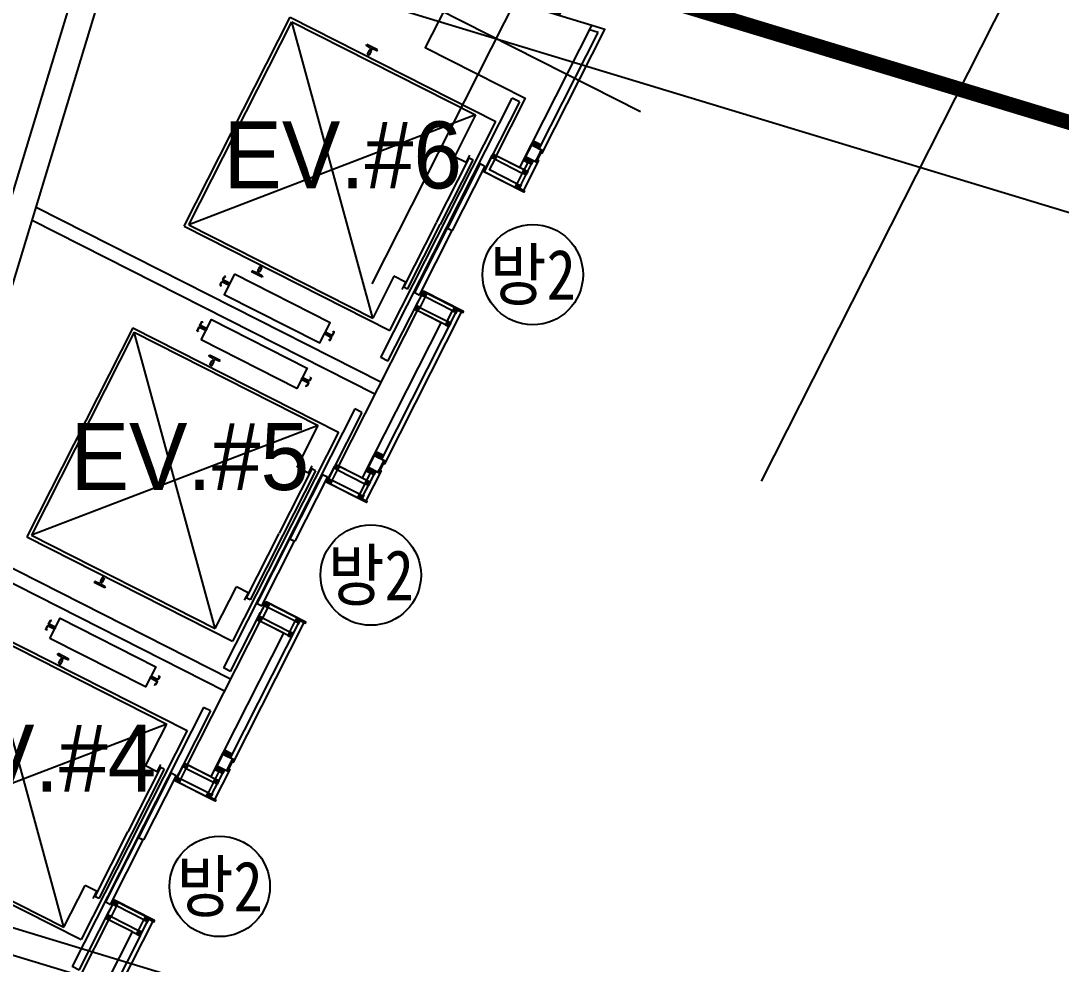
# Model space of a CAD drawing. Header units: metres. Extents: x 630750 to 860239, y 578133 to 726633.
# Drawn here: x 703154 to 710924, y 629412 to 636457 of the extents above; entities that cross this region are included whole.
import ezdxf
from ezdxf.enums import TextEntityAlignment as Align

# ---------------------------------------------------------------- set-up
doc = ezdxf.new("R2010")
doc.units = ezdxf.units.M
doc.header["$LTSCALE"] = 300
for name, pattern in [('CEN', [62, 60, -1, 0, -1]), ('H2', [0.5, 0.25, -0.25]), ('HIDDEN-1', [1.4, 0.35, -0.7, 0.35])]:
    doc.linetypes.add(name, pattern=pattern)
for name, color, linetype in [('A-CEN-1', 1, 'Continuous'), ('A-ELE-4', 4, 'Continuous'), ('A-ELE-9', 9, 'Continuous'), ('A-ELEV-FIXT', 5, 'Continuous'), ('A-TXT-S', 3, 'Continuous'), ('A-WALL-CONC', 2, 'Continuous'), ('fire shutter', 2, 'Continuous'), ('KUK-WALL-DRYWALL', 4, 'Continuous'), ('KUK-WALL-FIN 1', 30, 'Continuous'), ('블럭', 7, 'Continuous')]:
    doc.layers.add(name, color=color, linetype=linetype)
doc.styles.add('TEXT', font='')
doc.styles.add('돋움', font='')
doc.styles.get('TEXT').set_extended_font_data('DotumChe')
doc.styles.get('돋움').set_extended_font_data('Dotum')

# ---------------------------------------------------------------- blocks, each defined once
blk = doc.blocks.new('elev')
at = {"layer": 'A-ELEV-FIXT'}
for p, q in [((1329627.5, 417865.5), (1330135.6, 419540.1)), ((1329658.7, 417882.1), (1330152.3, 419508.9)), ((1330135.6, 419540.1), (1331783.3, 419040.1)), ((1330152.3, 419508.9), (1331625.7, 419061.8)), ((1330732.9, 419433.4), (1330734.5, 419438.8)), ((1330766.3, 419417.9), (1330734.4, 419430.3)), ((1330819.7, 419413), (1330734.5, 419438.8)), ((1330751.7, 419369.8), (1330760.7, 419399.5)), ((1330752.4, 419368.6), (1330751.7, 419369.8)), ((1330765.8, 419364.5), (1330752.4, 419368.6)), ((1330760.7, 419399.5), (1330764.8, 419401.7)), ((1330764.8, 419401.7), (1330768.5, 419413.8)), ((1330765.8, 419364.5), (1330767.1, 419365.2)), ((1330766.3, 419417.9), (1330768.5, 419413.8)), ((1330767.1, 419365.2), (1330776.1, 419394.9)), ((1330773.9, 419398.9), (1330777.6, 419411.1)), ((1330776.1, 419394.9), (1330773.9, 419398.9)), ((1330781.6, 419413.2), (1330777.6, 419411.1)), ((1330815.1, 419405.9), (1330781.6, 419413.2)), ((1330818.1, 419407.6), (1330819.7, 419413)), ((1331243, 417155.8), (1331873.1, 419232.3)), ((1331930.5, 419214.9), (1331786.9, 418741.4)), ((1331930.5, 419214.9), (1331873.1, 419232.3)), ((1331275.2, 417365.5), (1331783.3, 419040.1)), ((1331625.7, 419061.8), (1331524.3, 418727.5)), ((1331477.8, 418219.3), (1331634.5, 418735.8)), ((1331508.4, 418210), (1331665.2, 418726.5)), ((1331617.2, 418699.3), (1331524.3, 418727.5)), ((1331617.2, 418699.3), (1331635, 418758)), ((1331665.2, 418726.5), (1331634.5, 418735.8)), ((1331721.8, 418709.5), (1331565, 418192.8)), ((1331760.1, 418697.9), (1331603.3, 418181.2)), ((1331721.8, 418709.5), (1331760.1, 418697.9)), ((1331320.8, 417701.9), (1331477.5, 418218.5)), ((1331351.4, 417692.6), (1331508.2, 418209.2)), ((1331408.2, 417676.1), (1331564.8, 418192)), ((1331446.5, 417664.4), (1331603.1, 418180.4)), ((1331564.8, 418192), (1331603.1, 418180.4)), ((1331565, 418192.8), (1331603.3, 418181.2)), ((1329658.7, 417882.1), (1331132.1, 417435)), ((1329627.5, 417865.5), (1331275.2, 417365.5)), ((1331233.8, 417770.1), (1331132.1, 417435)), ((1331326.7, 417741.9), (1331233.8, 417770.1)), ((1331326.7, 417741.9), (1331308.8, 417683.2)), ((1330234.3, 417664.6), (1330225.3, 417635)), ((1330234.3, 417664.6), (1330225.3, 417635)), ((1330235.6, 417665.3), (1330234.3, 417664.6)), ((1330235.6, 417665.3), (1330234.3, 417664.6)), ((1330235.6, 417665.3), (1330249, 417661.2)), ((1330249, 417661.2), (1330235.6, 417665.3)), ((1330249.6, 417660), (1330240.6, 417630.3)), ((1330249.6, 417660), (1330240.6, 417630.3)), ((1330249, 417661.2), (1330249.6, 417660)), ((1330249, 417661.2), (1330249.6, 417660)), ((1331351.4, 417692.6), (1331320.8, 417701.9)), ((1331408.2, 417676.1), (1331446.5, 417664.4)), ((1330183.3, 417622.2), (1330181.7, 417616.8)), ((1330266.8, 417591), (1330181.7, 417616.8)), ((1330219.7, 417616.6), (1330186.3, 417624)), ((1330219.7, 417616.6), (1330223.8, 417618.8)), ((1330227.5, 417630.9), (1330223.8, 417618.8)), ((1330227.5, 417630.9), (1330223.8, 417618.8)), ((1330225.3, 417635), (1330227.5, 417630.9)), ((1330225.3, 417635), (1330227.5, 417630.9)), ((1330236.6, 417628.1), (1330232.9, 417616)), ((1330236.6, 417628.1), (1330232.9, 417616)), ((1330235, 417611.9), (1330232.9, 417616)), ((1330267, 417599.5), (1330235, 417611.9)), ((1330240.6, 417630.3), (1330236.6, 417628.1)), ((1330240.6, 417630.3), (1330236.6, 417628.1)), ((1330268.5, 417596.4), (1330266.8, 417591)), ((1331300.4, 417138.4), (1331444.6, 417613.4)), ((1329967.9, 417482.3), (1329974.2, 417503)), ((1329971, 417481.4), (1329977.2, 417502.1)), ((1329980.7, 417524.4), (1329986.9, 417545.1)), ((1330024.6, 417490.8), (1329981, 417504.1)), ((1330025.5, 417493.9), (1329981.9, 417507.1)), ((1329983.7, 417523.5), (1329990, 417544.2)), ((1330028.4, 417503.5), (1329984.8, 417516.7)), ((1330029.4, 417506.5), (1329985.7, 417519.8)), ((1329997.4, 417545.1), (1329993.8, 417546.2)), ((1329998.3, 417548.1), (1329994.7, 417549.2)), ((1329997.4, 417545.1), (1329998.3, 417548.1)), ((1329975.7, 417473.5), (1329972, 417474.6)), ((1329976.6, 417476.6), (1329973, 417477.7)), ((1329975.7, 417473.5), (1329976.6, 417476.6)), ((1330805.8, 417253.8), (1330849.5, 417240.5)), ((1330806.8, 417256.8), (1330850.4, 417243.6)), ((1330809.7, 417266.4), (1330853.3, 417253.2)), ((1330810.6, 417269.5), (1330854.2, 417256.2)), ((1330858, 417258.2), (1330864.2, 417278.9)), ((1330858.6, 417283.7), (1330859.5, 417286.8)), ((1330858.6, 417283.7), (1330862.2, 417282.6)), ((1330859.5, 417286.8), (1330863.2, 417285.7)), ((1330861, 417257.3), (1330867.3, 417278)), ((1330838.3, 417216.8), (1330839.2, 417219.9)), ((1330838.3, 417216.8), (1330841.9, 417215.7)), ((1330839.2, 417219.9), (1330842.9, 417218.8)), ((1330845.2, 417216.1), (1330851.5, 417236.8)), ((1330848.3, 417215.2), (1330854.5, 417235.9)), ((1331300.4, 417138.4), (1331243, 417155.8))]:
    blk.add_line(p, q, dxfattribs=at)
at = {"layer": 'A-ELEV-FIXT', "color": 8}
for p, q in [((1331132.1, 417435), (1330152.3, 419508.9)), ((1331625.7, 419061.8), (1329658.7, 417882.1))]:
    blk.add_line(p, q, dxfattribs=at)
at = {"layer": 'A-ELEV-FIXT'}
blk.add_lwpolyline([(1330059.5, 417577.6), (1330010.2, 417415), (1330775.7, 417182.7), (1330825.1, 417345.3)], close=True, dxfattribs=at)
for centre, radius, start, end in [((1330185.7, 417621.5), 2.5, 76.52934, 163.12), ((1330266.1, 417597.1), 2.5, 343.12, 69.71066), ((1329973.8, 417480.5), 6.2, 163.12, 253.12), ((1329973.8, 417480.5), 3, 163.12, 253.12), ((1329980.1, 417501.2), 6.2, 73.12, 163.12), ((1329980.1, 417501.2), 3, 73.12, 163.12), ((1329986.6, 417522.6), 6.2, 163.12, 253.12), ((1329986.6, 417522.6), 3, 163.12, 253.12), ((1329992.9, 417543.3), 6.2, 73.12, 163.12), ((1329992.9, 417543.3), 3, 73.12, 163.12), ((1330027, 417498.7), 8.2, 253.12, 73.12), ((1330027, 417498.7), 5, 253.12, 73.12), ((1330808.2, 417261.6), 8.2, 73.12, 253.12), ((1330808.2, 417261.6), 5, 73.12, 253.12), ((1330855.1, 417259.1), 6.2, 253.12, 343.12), ((1330855.1, 417259.1), 3, 253.12, 343.12), ((1330861.4, 417279.8), 3, 343.12, 73.12), ((1330861.4, 417279.8), 6.2, 343.12, 73.12), ((1330843.7, 417221.7), 6.2, 253.12, 343.12), ((1330843.7, 417221.7), 3, 253.12, 343.12), ((1330848.6, 417237.7), 3, 343.12, 73.12), ((1330848.6, 417237.7), 6.2, 343.12, 73.12)]:
    blk.add_arc(centre, radius, start, end, dxfattribs=at)
at = {"layer": 'A-ELEV-FIXT', "extrusion": (0, 0, -1)}
for centre, major_axis, start_param, end_param in [((1330735.3, 419432.7), (-1.18, 2.2), 3.986495, 5.497787), ((1330815.7, 419408.3), (-2.2, -1.18), 3.926991, 5.438283)]:
    blk.add_ellipse(centre, major_axis=major_axis, ratio=1, start_param=start_param, end_param=end_param, dxfattribs=at)

msp = doc.modelspace()

# ---------------------------------------------------------------- hatches: boundary and pattern name
at = {"layer": 'KUK-WALL-FIN 1'}
h = msp.add_hatch(color=252, dxfattribs=at)
h.dxf.hatch_style = 1
h.paths.add_polyline_path([(707002.6, 635412.8), (707038.8, 635484.1), (707043.2, 635481.8), (707007, 635410.5)])
h = msp.add_hatch(color=252, dxfattribs=at)
h.dxf.hatch_style = 1
h.paths.add_polyline_path([(705826.9, 633093.8), (705863.1, 633165.1), (705867.5, 633162.8), (705831.3, 633091.5)])
h = msp.add_hatch(color=252, dxfattribs=at)
h.dxf.hatch_style = 1
h.paths.add_polyline_path([(704696.4, 630863.9), (704732.6, 630935.3), (704737, 630933), (704700.9, 630861.7)])

# ---------------------------------------------------------------- linework, layer by layer
at = {"color": 252, "linetype": 'H2', "const_width": 100, "elevation": 0}
msp.add_lwpolyline([(706580.1, 636727.5), (707154.7, 636553.2), (707290.2, 636820.4), (713003.2, 635086.8)], dxfattribs=at)
at = {"layer": 'A-CEN-1', "linetype": 'Continuous'}
for p, q in [((718254.4, 659110.2, 0), (705774.4, 634494.1, 0)), ((721162.1, 657636.1, 0), (708682.1, 633020, 0)), ((694392.6, 640060, 0), (743918.3, 625031.8, 0)), ((707783, 635776.9, 0), (703581.6, 637906.9, 0)), ((686992.6, 634572.3, 0), (741769.6, 617950.7, 0))]:
    msp.add_line(p, q, dxfattribs=at)
at = {"layer": 'A-ELE-9', "linetype": 'CEN'}
for p, q in [((707264.6, 636880.4, 0), (715227.5, 634464.1, 0)), ((707315.8, 636760.4, 0), (715084.5, 634403, 0))]:
    msp.add_line(p, q, dxfattribs=at)
at = {"layer": 'A-ELE-9'}
for p, q in [((705844, 633757.8, 0), (703267.7, 635063.9, 0)), ((705798.8, 633668.6, 0), (703238.2, 634966.8, 0)), ((704720.3, 631541.4, 0), (702535, 632649.3, 0)), ((704675.1, 631452.2, 0), (702505.5, 632552.1, 0))]:
    msp.add_line(p, q, dxfattribs=at)
at = {"layer": 'A-WALL-CONC', "elevation": 0}
for points in [[(700456.8, 630277.7), (698973.6, 630727.8), (701209.4, 638096), (703745.2, 637326.5), (701509.4, 629958.3), (701413.7, 629987.3), (701355.6, 629795.9), (703699.1, 629084.8), (703987.5, 629653.7), (703809.1, 629744.1), (703596.6, 629324.9), (701700.8, 629900.2), (703936.6, 637268.5), (706320.4, 636545.1), (706175.1, 636258.3), (706920.2, 635880.6), (706703.1, 635452.4), (706881.5, 635362), (707418.4, 636420.9), (701076.1, 638345.5), (698724.1, 630594.4), (698724.1, 630594.4), (700398.7, 630086.3)], [(706293.7, 634202.5), (706115.3, 634292.9), (705527.4, 633133.4), (705705.8, 633043), (706293.7, 634202.5)]]:
    msp.add_lwpolyline(points, dxfattribs=at)
msp.add_lwpolyline([(705118, 631883.5), (704939.6, 631973.9), (704397, 630903.6), (704575.4, 630813.2), (705118, 631883.5)], close=True, dxfattribs=at)
at = {"layer": 'fire shutter', "color": 2, "linetype": 'HIDDEN-1', "elevation": 0}
msp.add_lwpolyline([(706580.1, 636727.5), (707154.7, 636553.2), (707290.2, 636820.4), (713003.2, 635086.8)], dxfattribs=at)
at = {"layer": 'KUK-WALL-DRYWALL'}
for p, q in [((707025.5, 635502.1), (707465.5, 636370.1)), ((707465.5, 636370.1), (707402.3, 636389.2)), ((707039, 635528.8), (706981, 635558.2)), ((706709.1, 635449.4), (706912.8, 635346.2)), ((706872.4, 635200.2), (706980.2, 635412.9)), ((705849.8, 633183.1), (706418.8, 634305.5)), ((706351.7, 634173.1), (706115.3, 634292.9)), ((705863.3, 633209.8), (705805.3, 633239.2)), ((705533.4, 633130.4), (705737.1, 633027.2)), ((705696.7, 632881.2), (705804.6, 633093.9)), ((704719.3, 630953.3), (705243.1, 631986.5)), ((705176, 631854.1), (704939.6, 631973.9)), ((704732.9, 630980), (704674.9, 631009.4)), ((704402.9, 630900.6), (704606.6, 630797.4)), ((704566.3, 630651.4), (704674.1, 630864.1))]:
    msp.add_line(p, q, dxfattribs=at)
at = {"layer": 'KUK-WALL-DRYWALL', "color": 1}
for points in [[(706981, 635558.2), (706967.5, 635531.5), (706994.2, 635517.9), (707007.8, 635544.7), (706981, 635558.2), (706994.2, 635517.9), (707007.8, 635544.7), (706967.5, 635531.5)], [(707012.3, 635542.4), (706998.7, 635515.6), (707025.5, 635502.1), (707039, 635528.8), (707012.3, 635542.4), (707025.5, 635502.1), (707039, 635528.8), (706998.7, 635515.6)], [(706668.8, 635436.2), (706682.3, 635463), (706709.1, 635449.4), (706695.5, 635422.7), (706668.8, 635436.2), (706709.1, 635449.4), (706695.5, 635422.7), (706682.3, 635463)], [(706908.7, 635415.5), (706922.2, 635442.3), (706949, 635428.7), (706935.4, 635401.9), (706908.7, 635415.5), (706949, 635428.7), (706935.4, 635401.9), (706922.2, 635442.3)], [(706939.9, 635399.7), (706953.5, 635426.4), (706980.2, 635412.9), (706966.7, 635386.1), (706939.9, 635399.7), (706980.2, 635412.9), (706966.7, 635386.1), (706953.5, 635426.4)], [(706899.2, 635319.4), (706912.8, 635346.1), (706939.5, 635332.6), (706926, 635305.8), (706899.2, 635319.4), (706939.5, 635332.6), (706926, 635305.8), (706912.8, 635346.1)], [(706845.7, 635213.8), (706859.3, 635240.6), (706886, 635227), (706872.4, 635200.2), (706845.7, 635213.8), (706886, 635227), (706872.4, 635200.2), (706859.3, 635240.6)], [(706161.6, 634435.9), (706148, 634409.1), (706174.7, 634395.6), (706188.3, 634422.3), (706161.6, 634435.9), (706174.7, 634395.6), (706188.3, 634422.3), (706148, 634409.1)], [(706108, 634330.3), (706094.4, 634303.5), (706121.2, 634290), (706134.8, 634316.7), (706108, 634330.3), (706121.2, 634290), (706134.8, 634316.7), (706094.4, 634303.5)], [(706392, 634319), (706378.5, 634292.3), (706405.2, 634278.7), (706418.8, 634305.5), (706392, 634319), (706405.2, 634278.7), (706418.8, 634305.5), (706378.5, 634292.3)], [(706338.5, 634213.4), (706324.9, 634186.7), (706351.7, 634173.1), (706365.2, 634199.9), (706338.5, 634213.4), (706351.7, 634173.1), (706365.2, 634199.9), (706324.9, 634186.7)], [(705805.3, 633239.2), (705791.8, 633212.5), (705818.5, 633198.9), (705832.1, 633225.7), (705805.3, 633239.2), (705818.5, 633198.9), (705832.1, 633225.7), (705791.8, 633212.5)], [(705836.6, 633223.4), (705823, 633196.6), (705849.8, 633183.1), (705863.3, 633209.8), (705836.6, 633223.4), (705849.8, 633183.1), (705863.3, 633209.8), (705823, 633196.6)], [(705493.1, 633117.3), (705506.6, 633144), (705533.4, 633130.4), (705519.8, 633103.7), (705493.1, 633117.3), (705533.4, 633130.4), (705519.8, 633103.7), (705506.6, 633144)], [(705733, 633096.5), (705746.6, 633123.3), (705773.3, 633109.7), (705759.7, 633082.9), (705733, 633096.5), (705773.3, 633109.7), (705759.7, 633082.9), (705746.6, 633123.3)], [(705764.2, 633080.7), (705777.8, 633107.4), (705804.6, 633093.9), (705791, 633067.1), (705764.2, 633080.7), (705804.6, 633093.9), (705791, 633067.1), (705777.8, 633107.4)], [(705439.5, 633011.7), (705453.1, 633038.4), (705479.8, 633024.8), (705466.3, 632998.1), (705439.5, 633011.7), (705479.8, 633024.8), (705466.3, 632998.1), (705453.1, 633038.4)], [(705723.5, 633000.4), (705737.1, 633027.2), (705763.9, 633013.6), (705750.3, 632986.8), (705723.5, 633000.4), (705763.9, 633013.6), (705750.3, 632986.8), (705737.1, 633027.2)], [(705670, 632894.8), (705683.6, 632921.6), (705710.3, 632908), (705696.7, 632881.2), (705670, 632894.8), (705710.3, 632908), (705696.7, 632881.2), (705683.6, 632921.6)], [(704985.9, 632116.9), (704972.3, 632090.1), (704999.1, 632076.6), (705012.6, 632103.3), (704985.9, 632116.9), (704999.1, 632076.6), (705012.6, 632103.3), (704972.3, 632090.1)], [(704932.3, 632011.3), (704918.7, 631984.5), (704945.5, 631971), (704959.1, 631997.7), (704932.3, 632011.3), (704945.5, 631971), (704959.1, 631997.7), (704918.7, 631984.5)], [(705216.3, 632000), (705202.8, 631973.3), (705229.5, 631959.7), (705243.1, 631986.5), (705216.3, 632000), (705229.5, 631959.7), (705243.1, 631986.5), (705202.8, 631973.3)], [(705162.8, 631894.4), (705149.2, 631867.7), (705176, 631854.1), (705189.6, 631880.9), (705162.8, 631894.4), (705176, 631854.1), (705189.6, 631880.9), (705149.2, 631867.7)], [(704674.9, 631009.4), (704661.3, 630982.7), (704688.1, 630969.1), (704701.6, 630995.8), (704674.9, 631009.4), (704688.1, 630969.1), (704701.6, 630995.8), (704661.3, 630982.7)], [(704706.1, 630993.6), (704692.5, 630966.8), (704719.3, 630953.3), (704732.9, 630980), (704706.1, 630993.6), (704719.3, 630953.3), (704732.9, 630980), (704692.5, 630966.8)], [(704362.6, 630887.4), (704376.1, 630914.2), (704402.9, 630900.6), (704389.3, 630873.9), (704362.6, 630887.4), (704402.9, 630900.6), (704389.3, 630873.9), (704376.1, 630914.2)], [(704602.5, 630866.7), (704616.1, 630893.5), (704642.8, 630879.9), (704629.3, 630853.1), (704602.5, 630866.7), (704642.8, 630879.9), (704629.3, 630853.1), (704616.1, 630893.5)], [(704633.8, 630850.9), (704647.3, 630877.6), (704674.1, 630864.1), (704660.5, 630837.3), (704633.8, 630850.9), (704674.1, 630864.1), (704660.5, 630837.3), (704647.3, 630877.6)], [(704309, 630781.8), (704322.6, 630808.6), (704349.4, 630795), (704335.8, 630768.3), (704309, 630781.8), (704349.4, 630795), (704335.8, 630768.3), (704322.6, 630808.6)], [(704593.1, 630770.6), (704606.6, 630797.3), (704633.4, 630783.8), (704619.8, 630757), (704593.1, 630770.6), (704633.4, 630783.8), (704619.8, 630757), (704606.6, 630797.3)], [(704539.5, 630665), (704553.1, 630691.7), (704579.8, 630678.2), (704566.3, 630651.4), (704539.5, 630665), (704579.8, 630678.2), (704566.3, 630651.4), (704553.1, 630691.7)], [(703855.4, 629887.1), (703841.8, 629860.3), (703868.6, 629846.7), (703882.1, 629873.5), (703855.4, 629887.1), (703868.6, 629846.7), (703882.1, 629873.5), (703841.8, 629860.3)], [(703801.8, 629781.5), (703788.3, 629754.7), (703815, 629741.2), (703828.6, 629767.9), (703801.8, 629781.5), (703815, 629741.2), (703828.6, 629767.9), (703788.3, 629754.7)], [(704085.9, 629770.2), (704072.3, 629743.5), (704099, 629729.9), (704112.6, 629756.7), (704085.9, 629770.2), (704099, 629729.9), (704112.6, 629756.7), (704072.3, 629743.5)], [(704032.3, 629664.6), (704018.8, 629637.9), (704045.5, 629624.3), (704059.1, 629651.1), (704032.3, 629664.6), (704045.5, 629624.3), (704059.1, 629651.1), (704018.8, 629637.9)]]:
    msp.add_lwpolyline(points, dxfattribs=at)
at = {"layer": 'KUK-WALL-DRYWALL'}
for points in [[(706695.5, 635422.7), (706899.2, 635319.4), (706859.3, 635240.6), (706655.5, 635343.8), (706695.5, 635422.7)], [(706908.7, 635415.5), (706939.9, 635399.7), (706899.2, 635319.4)], [(706134.8, 634316.7), (706338.5, 634213.4), (706378.5, 634292.3), (706174.8, 634395.6), (706134.8, 634316.7)], [(705519.8, 633103.7), (705723.5, 633000.4), (705683.6, 632921.6), (705479.8, 633024.8), (705519.8, 633103.7)], [(705733, 633096.5), (705764.2, 633080.7), (705723.5, 633000.4)], [(704959.1, 631997.7), (705162.8, 631894.4), (705202.8, 631973.3), (704999.1, 632076.6), (704959.1, 631997.7)], [(704389.3, 630873.9), (704593.1, 630770.6), (704553.1, 630691.7), (704349.4, 630795), (704389.3, 630873.9)], [(704602.5, 630866.7), (704633.8, 630850.9), (704593, 630770.6)], [(703828.6, 629767.9), (704032.3, 629664.6), (704072.3, 629743.5), (703868.6, 629846.8), (703828.6, 629767.9)], [(703987.5, 629653.7), (704045.5, 629624.3), (704112.6, 629756.7)], [(704045.5, 629624.3), (703728.6, 628999.3), (701334.4, 629725.8)]]:
    msp.add_lwpolyline(points, dxfattribs=at)
at = {"layer": 'KUK-WALL-FIN 1'}
for points in [[(707047.7, 635490.8), (707038.7, 635472.9), (707047.6, 635468.4), (707515.6, 636391.4), (707418.4, 636420.9)], [(707002.5, 635401.6), (707011.6, 635419.4), (707020.5, 635414.9), (706907.4, 635191.9)], [(705872, 633171.8), (705863, 633153.9), (705871.9, 633149.4), (706446.2, 634282.1)], [(705826.8, 633082.6), (705835.9, 633100.4), (705844.8, 633095.9), (705731.7, 632872.9)], [(704741.6, 630942), (704732.5, 630924.1), (704741.4, 630919.6), (705270.5, 631963.1)], [(704696.3, 630852.8), (704705.4, 630870.6), (704714.3, 630866.1), (704601.3, 630643.1)], [(704140, 629733.3), (703750.4, 628964.8), (701326.6, 629700.2)]]:
    msp.add_lwpolyline(points, dxfattribs=at)
at = {"layer": 'KUK-WALL-FIN 1', "color": 6}
for points in [[(707005.7, 635422.4), (707007.1, 635421.7), (707002.6, 635412.8), (707007, 635410.5), (707002.5, 635401.6), (706922.2, 635442.3), (706967.5, 635531.5), (707047.7, 635490.8), (707043.2, 635481.8), (707038.8, 635484.1), (707034.2, 635475.2), (707032.8, 635475.9), (707038.1, 635486.3), (707042.5, 635484), (707045.6, 635490.1), (706968.2, 635529.3), (706924.4, 635443), (707001.8, 635403.7), (707004.9, 635409.8), (707000.4, 635412), (707005.7, 635422.4)], [(705830, 633103.4), (705831.4, 633102.7), (705826.9, 633093.8), (705831.3, 633091.5), (705826.8, 633082.6), (705746.6, 633123.3), (705791.8, 633212.5), (705872, 633171.8), (705867.5, 633162.8), (705863.1, 633165.1), (705858.5, 633156.2), (705857.1, 633156.9), (705862.4, 633167.3), (705866.8, 633165), (705869.9, 633171.1), (705792.5, 633210.3), (705748.7, 633124), (705826.1, 633084.7), (705829.2, 633090.8), (705824.7, 633093.1), (705830, 633103.4)], [(704699.5, 630873.6), (704700.9, 630872.9), (704696.4, 630863.9), (704700.9, 630861.7), (704696.3, 630852.8), (704616.1, 630893.5), (704661.3, 630982.7), (704741.6, 630942), (704737, 630933), (704732.6, 630935.3), (704728.1, 630926.4), (704726.6, 630927.1), (704731.9, 630937.5), (704736.3, 630935.2), (704739.4, 630941.3), (704662, 630980.5), (704618.2, 630894.2), (704695.6, 630854.9), (704698.7, 630861), (704694.3, 630863.2), (704699.5, 630873.6)]]:
    msp.add_lwpolyline(points, dxfattribs=at)
at = {"layer": 'KUK-WALL-FIN 1', "color": 3}
for points in [[(706889.8, 635234.5), (706891.2, 635233.8), (706877.7, 635207), (706916.4, 635187.4), (706911.9, 635178.5), (706613.1, 635329.9), (706674.1, 635450.4), (706675.5, 635449.6), (706615.2, 635330.6), (706911.2, 635180.6), (706914.2, 635186.7), (706875.5, 635206.3), (706889.8, 635234.5)], [(706401.4, 634271.2), (706402.8, 634270.5), (706416.4, 634297.2), (706455.1, 634277.6), (706459.6, 634286.5), (706160.9, 634438), (706099.8, 634317.6), (706101.2, 634316.9), (706161.6, 634435.9), (706457.5, 634285.8), (706454.4, 634279.8), (706415.7, 634299.4), (706401.4, 634271.2)], [(705714.1, 632915.5), (705715.5, 632914.8), (705702, 632888), (705740.7, 632868.4), (705736.2, 632859.5), (705437.4, 633010.9), (705498.4, 633131.4), (705499.8, 633130.6), (705439.5, 633011.7), (705735.5, 632861.6), (705738.5, 632867.7), (705699.8, 632887.3), (705714.1, 632915.5)], [(705225.7, 631952.2), (705227.1, 631951.5), (705240.7, 631978.2), (705279.4, 631958.6), (705283.9, 631967.5), (704985.2, 632119), (704924.1, 631998.6), (704925.5, 631997.9), (704985.9, 632116.9), (705281.8, 631966.8), (705278.7, 631960.8), (705240, 631980.4), (705225.7, 631952.2)], [(704583.6, 630685.7), (704585.1, 630685), (704571.5, 630658.2), (704610.2, 630638.6), (704605.7, 630629.7), (704306.9, 630781.1), (704367.9, 630901.5), (704369.4, 630900.8), (704309, 630781.8), (704605, 630631.8), (704608.1, 630637.9), (704569.3, 630657.5), (704583.6, 630685.7)], [(704095.2, 629722.4), (704096.7, 629721.7), (704110.2, 629748.4), (704148.9, 629728.8), (704153.5, 629737.7), (703854.7, 629889.2), (703793.6, 629768.8), (703795.1, 629768.1), (703855.4, 629887.1), (704151.3, 629737), (704148.2, 629731), (704109.5, 629750.6), (704095.2, 629722.4)]]:
    msp.add_lwpolyline(points, dxfattribs=at)
at = {"layer": 'KUK-WALL-FIN 1', "color": 4}
for points in [[(707002.6, 635412.8), (707038.8, 635484.1), (707043.2, 635481.8), (707007, 635410.5)], [(705826.9, 633093.8), (705863.1, 633165.1), (705867.5, 633162.8), (705831.3, 633091.5)], [(704696.4, 630863.9), (704732.6, 630935.3), (704737, 630933), (704700.9, 630861.7)]]:
    msp.add_lwpolyline(points, close=True, dxfattribs=at)
at = {"layer": '블럭', "color": 1}
for centre in [(706977.7, 634561.3, 0), (705767.9, 632317.9, 0), (704639.5, 629993.2, 0)]:
    msp.add_circle(centre, 375, dxfattribs=at)

# ---------------------------------------------------------------- block references
at = {"layer": 'A-ELE-4', "rotation": 349.9957178630714}
msp.add_blockref('elev', (-677627.5, 454396.5, 0), dxfattribs=at)
at = {"layer": 'A-ELE-4', "xscale": -1, "rotation": 136.2357178763588}
for p in [(32779.6, 1855637.9, 0), (31649.2, 1853408.1, 0)]:
    msp.add_blockref('elev', p, dxfattribs=at)

# ---------------------------------------------------------------- texts
at = {"layer": 'A-TXT-S', "color": 3, "style": '돋움'}
for s, p in [('EV.#6', (705558.7, 635455.3)), ('EV.#5', (704416.9, 633203.2)), ('EV.#4', (703275.1, 630951.1))]:
    msp.add_text(s, height=500, rotation=0.00001, dxfattribs=at).set_placement(p, align=Align.MIDDLE_CENTER)
at = {"layer": '블럭', "style": 'TEXT', "width": 0.9}
for p in [(706977.7, 634561.3, 0), (705767.9, 632317.9, 0), (704639.5, 629993.2, 0)]:
    msp.add_text('방2', height=375, dxfattribs=at).set_placement(p, align=Align.MIDDLE_CENTER)

doc.saveas('drawing.dxf')
